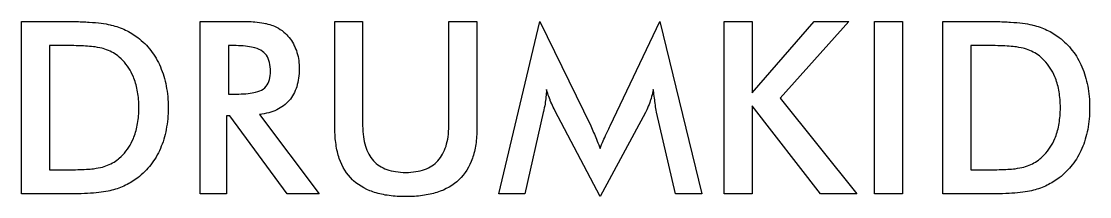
# Model space of a CAD drawing. Extents: x 1.08 to 5.25, y -5.58 to -0.9.
# Drawn here: x 4.308 to 5.039, y -1.025 to -0.905 of the extents above; entities that cross this region are included whole.
import ezdxf

# ---------------------------------------------------------------- set-up
doc = ezdxf.new("R2010")
doc.units = 0
doc.header["$MEASUREMENT"] = 0
doc.layers.add('BLACK', color=7, linetype='CONTINUOUS')

msp = doc.modelspace()

# ---------------------------------------------------------------- linework, layer by layer
at = {"layer": 'BLACK', "linetype": 'CONTINUOUS'}
for p, q in [((4.30846, -0.921882), (4.30846, -0.905265)), ((4.30846, -0.905265), (4.33439, -0.905265)), ((4.33439, -0.905265), (4.33596, -0.905268)), ((4.33596, -0.905268), (4.33749, -0.905275)), ((4.33749, -0.905275), (4.339, -0.905288)), ((4.339, -0.905288), (4.34047, -0.905305)), ((4.34047, -0.905305), (4.34192, -0.905327)), ((4.34192, -0.905327), (4.34334, -0.905355)), ((4.34334, -0.905355), (4.34473, -0.905387)), ((4.34473, -0.905387), (4.34609, -0.905424)), ((4.34609, -0.905424), (4.34742, -0.905466)), ((4.34742, -0.905466), (4.34872, -0.905513)), ((4.34872, -0.905513), (4.34999, -0.905565)), ((4.34999, -0.905565), (4.35123, -0.905622)), ((4.35123, -0.905622), (4.35245, -0.905684)), ((4.43077, -0.921882), (4.43077, -0.905265)), ((4.43077, -0.905265), (4.45757, -0.905265)), ((4.45757, -0.905265), (4.45902, -0.905271)), ((4.45902, -0.905271), (4.46044, -0.905289)), ((4.46044, -0.905289), (4.46181, -0.905319)), ((4.46181, -0.905319), (4.46314, -0.905361)), ((4.46314, -0.905361), (4.46443, -0.905415)), ((4.46443, -0.905415), (4.46567, -0.905481)), ((4.46567, -0.905481), (4.46688, -0.905558)), ((4.46688, -0.905558), (4.46804, -0.905648)), ((4.46804, -0.905648), (4.46971, -0.905804)), ((4.52282, -0.978509), (4.52282, -0.905265)), ((4.52282, -0.905265), (4.54181, -0.905265)), ((4.54181, -0.905265), (4.54181, -0.97675)), ((4.60065, -0.97675), (4.60065, -0.905265)), ((4.60065, -0.905265), (4.6199, -0.905265)), ((4.6199, -0.905265), (4.6199, -0.978509)), ((4.63495, -1.02343), (4.66288, -0.905265)), ((4.66288, -0.905265), (4.69776, -0.976807)), ((4.711, -0.976721), (4.74507, -0.905265)), ((4.74507, -0.905265), (4.77365, -1.02343)), ((4.78894, -1.02343), (4.78894, -0.905265)), ((4.78894, -0.905265), (4.80816, -0.905265)), ((4.80816, -0.954162), (4.85062, -0.905265)), ((4.80816, -0.905265), (4.80816, -0.954162)), ((4.87413, -0.905265), (4.82731, -0.957797)), ((4.85062, -0.905265), (4.87413, -0.905265)), ((4.89173, -1.02343), (4.89173, -0.905265)), ((4.89173, -0.905265), (4.91097, -0.905265)), ((4.91097, -0.905265), (4.91097, -1.02343)), ((4.93849, -0.921882), (4.93849, -0.905265)), ((4.93849, -0.905265), (4.96442, -0.905265)), ((4.96442, -0.905265), (4.96599, -0.905268)), ((4.96599, -0.905268), (4.96752, -0.905275)), ((4.96752, -0.905275), (4.96903, -0.905288)), ((4.96903, -0.905288), (4.97051, -0.905305)), ((4.97051, -0.905305), (4.97195, -0.905327)), ((4.97195, -0.905327), (4.97337, -0.905355)), ((4.97337, -0.905355), (4.97476, -0.905387)), ((4.97476, -0.905387), (4.97612, -0.905424)), ((4.97612, -0.905424), (4.97745, -0.905466)), ((4.97745, -0.905466), (4.97875, -0.905513)), ((4.97875, -0.905513), (4.98002, -0.905565)), ((4.98002, -0.905565), (4.98127, -0.905622)), ((4.98127, -0.905622), (4.98248, -0.905684)), ((4.35245, -0.905684), (4.35363, -0.905751)), ((4.35363, -0.905751), (4.35479, -0.905823)), ((4.35479, -0.905823), (4.35701, -0.905982)), ((4.35701, -0.905982), (4.35911, -0.90616)), ((4.35911, -0.90616), (4.3611, -0.906359)), ((4.3611, -0.906359), (4.36297, -0.906577)), ((4.36297, -0.906577), (4.36472, -0.906815)), ((4.36472, -0.906815), (4.36636, -0.907073)), ((4.36636, -0.907073), (4.36787, -0.90735)), ((4.36787, -0.90735), (4.36928, -0.907648)), ((4.36928, -0.907648), (4.36993, -0.907804)), ((4.36993, -0.907804), (4.37121, -0.908135)), ((4.37121, -0.908135), (4.37247, -0.908492)), ((4.37247, -0.908492), (4.3737, -0.908877)), ((4.3737, -0.908877), (4.37492, -0.909288)), ((4.37492, -0.909288), (4.37612, -0.909726)), ((4.37612, -0.909726), (4.3773, -0.910191)), ((4.3773, -0.910191), (4.37846, -0.910682)), ((4.37846, -0.910682), (4.3796, -0.911201)), ((4.3796, -0.911201), (4.38071, -0.911746)), ((4.38071, -0.911746), (4.38181, -0.912318)), ((4.38181, -0.912318), (4.38289, -0.912917)), ((4.38289, -0.912917), (4.38395, -0.913543)), ((4.46971, -0.905804), (4.47128, -0.905988)), ((4.47128, -0.905988), (4.47277, -0.906199)), ((4.47277, -0.906199), (4.47415, -0.906436)), ((4.47415, -0.906436), (4.47545, -0.9067)), ((4.47545, -0.9067), (4.47586, -0.906794)), ((4.47586, -0.906794), (4.47707, -0.907093)), ((4.47707, -0.907093), (4.47824, -0.907428)), ((4.47824, -0.907428), (4.47937, -0.907798)), ((4.47937, -0.907798), (4.48048, -0.908203)), ((4.48048, -0.908203), (4.48155, -0.908644)), ((4.48155, -0.908644), (4.48292, -0.909288)), ((4.48292, -0.909288), (4.48423, -0.909994)), ((4.48423, -0.909994), (4.48549, -0.910763)), ((4.48549, -0.910763), (4.48668, -0.911596)), ((4.48668, -0.911596), (4.48697, -0.911814)), ((4.48697, -0.911814), (4.48798, -0.912631)), ((4.48798, -0.912631), (4.48894, -0.913491)), ((4.98248, -0.905684), (4.98366, -0.905751)), ((4.98366, -0.905751), (4.98482, -0.905823)), ((4.98482, -0.905823), (4.98704, -0.905982)), ((4.98704, -0.905982), (4.98914, -0.90616)), ((4.98914, -0.90616), (4.99113, -0.906359)), ((4.99113, -0.906359), (4.993, -0.906577)), ((4.993, -0.906577), (4.99475, -0.906815)), ((4.99475, -0.906815), (4.99639, -0.907073)), ((4.99639, -0.907073), (4.99791, -0.90735)), ((4.99791, -0.90735), (4.99931, -0.907648)), ((4.99931, -0.907648), (4.99996, -0.907804)), ((4.99996, -0.907804), (5.00124, -0.908135)), ((5.00124, -0.908135), (5.0025, -0.908492)), ((5.0025, -0.908492), (5.00374, -0.908877)), ((5.00374, -0.908877), (5.00495, -0.909288)), ((5.00495, -0.909288), (5.00615, -0.909726)), ((5.00615, -0.909726), (5.00733, -0.910191)), ((5.00733, -0.910191), (5.00849, -0.910682)), ((5.00849, -0.910682), (5.00963, -0.911201)), ((5.00963, -0.911201), (5.01075, -0.911746)), ((5.01075, -0.911746), (5.01184, -0.912318)), ((5.01184, -0.912318), (5.01292, -0.912917)), ((5.01292, -0.912917), (5.01398, -0.913543)), ((4.38395, -0.913543), (4.38499, -0.914196)), ((4.38499, -0.914196), (4.38601, -0.914875)), ((4.38601, -0.914875), (4.38701, -0.915581)), ((4.38701, -0.915581), (4.38799, -0.916314)), ((4.38799, -0.916314), (4.38925, -0.917312)), ((4.38925, -0.917312), (4.39047, -0.918345)), ((4.39047, -0.918345), (4.39166, -0.919412)), ((4.39166, -0.919412), (4.3928, -0.920513)), ((4.48894, -0.913491), (4.48986, -0.914395)), ((4.48986, -0.914395), (4.49074, -0.915343)), ((4.49074, -0.915343), (4.49157, -0.916335)), ((4.49157, -0.916335), (4.49236, -0.91737)), ((4.49236, -0.91737), (4.4931, -0.918448)), ((4.4931, -0.918448), (4.4938, -0.91957)), ((4.4938, -0.91957), (4.49446, -0.920736)), ((5.01398, -0.913543), (5.01502, -0.914196)), ((5.01502, -0.914196), (5.01604, -0.914875)), ((5.01604, -0.914875), (5.01704, -0.915581)), ((5.01704, -0.915581), (5.01802, -0.916314)), ((5.01802, -0.916314), (5.01928, -0.917312)), ((5.01928, -0.917312), (5.0205, -0.918345)), ((5.0205, -0.918345), (5.02169, -0.919412)), ((5.02169, -0.919412), (5.02283, -0.920513)), ((4.30846, -1.02343), (4.30846, -0.921882)), ((4.33462, -0.921882), (4.32767, -0.921882)), ((4.32767, -0.921882), (4.32767, -1.00681)), ((4.34157, -0.921882), (4.33462, -0.921882)), ((4.3425, -0.921883), (4.34157, -0.921882)), ((4.34429, -0.921898), (4.3425, -0.921883)), ((4.34602, -0.921926), (4.34429, -0.921898)), ((4.3477, -0.921969), (4.34602, -0.921926)), ((4.34931, -0.922025), (4.3477, -0.921969)), ((4.35086, -0.922096), (4.34931, -0.922025)), ((4.35235, -0.922182), (4.35086, -0.922096)), ((4.35377, -0.922281), (4.35235, -0.922182)), ((4.35514, -0.922395), (4.35377, -0.922281)), ((4.35644, -0.922522), (4.35514, -0.922395)), ((4.35768, -0.922664), (4.35644, -0.922522)), ((4.35886, -0.922821), (4.35768, -0.922664)), ((4.36052, -0.923081), (4.35886, -0.922821)), ((4.36203, -0.923374), (4.36052, -0.923081)), ((4.36341, -0.923699), (4.36203, -0.923374)), ((4.36428, -0.923932), (4.36341, -0.923699)), ((4.36555, -0.924319), (4.36428, -0.923932)), ((4.36678, -0.924748), (4.36555, -0.924319)), ((4.36798, -0.925222), (4.36678, -0.924748)), ((4.36914, -0.925739), (4.36798, -0.925222)), ((4.37027, -0.9263), (4.36914, -0.925739)), ((4.37136, -0.926904), (4.37027, -0.9263)), ((4.37242, -0.927552), (4.37136, -0.926904)), ((4.37344, -0.928243), (4.37242, -0.927552)), ((4.3928, -0.920513), (4.39391, -0.921649)), ((4.39391, -0.921649), (4.39497, -0.92282)), ((4.39497, -0.92282), (4.396, -0.924025)), ((4.396, -0.924025), (4.39699, -0.925264)), ((4.39699, -0.925264), (4.39794, -0.926538)), ((4.39794, -0.926538), (4.39885, -0.927846)), ((4.43077, -1.02343), (4.43077, -0.921882)), ((4.45347, -0.921882), (4.44998, -0.921882)), ((4.44998, -0.921882), (4.44998, -0.955114)), ((4.45526, -0.921897), (4.45347, -0.921882)), ((4.45697, -0.921943), (4.45526, -0.921897)), ((4.4586, -0.92202), (4.45697, -0.921943)), ((4.46017, -0.922127), (4.4586, -0.92202)), ((4.46167, -0.922265), (4.46017, -0.922127)), ((4.46309, -0.922433), (4.46167, -0.922265)), ((4.46444, -0.922633), (4.46309, -0.922433)), ((4.46572, -0.922863), (4.46444, -0.922633)), ((4.46693, -0.923123), (4.46572, -0.922863)), ((4.46806, -0.923414), (4.46693, -0.923123)), ((4.46964, -0.923908), (4.46806, -0.923414)), ((4.47104, -0.924472), (4.46964, -0.923908)), ((4.47229, -0.925104), (4.47104, -0.924472)), ((4.47338, -0.925805), (4.47229, -0.925104)), ((4.47434, -0.92659), (4.47338, -0.925805)), ((4.4752, -0.927474), (4.47434, -0.92659)), ((4.47597, -0.928457), (4.4752, -0.927474)), ((4.49446, -0.920736), (4.49507, -0.921945)), ((4.49507, -0.921945), (4.49545, -0.922776)), ((4.49545, -0.922776), (4.49598, -0.924042)), ((4.49598, -0.924042), (4.49647, -0.925331)), ((4.49647, -0.925331), (4.4969, -0.926643)), ((4.4969, -0.926643), (4.49728, -0.927978)), ((4.93849, -1.02343), (4.93849, -0.921882)), ((4.96465, -0.921882), (4.9577, -0.921882)), ((4.9577, -0.921882), (4.9577, -1.00681)), ((4.97161, -0.921882), (4.96465, -0.921882)), ((4.97253, -0.921883), (4.97161, -0.921882)), ((4.97432, -0.921898), (4.97253, -0.921883)), ((4.97606, -0.921926), (4.97432, -0.921898)), ((4.97773, -0.921969), (4.97606, -0.921926)), ((4.97934, -0.922025), (4.97773, -0.921969)), ((4.98089, -0.922096), (4.97934, -0.922025)), ((4.98238, -0.922182), (4.98089, -0.922096)), ((4.9838, -0.922281), (4.98238, -0.922182)), ((4.98517, -0.922395), (4.9838, -0.922281)), ((4.98647, -0.922522), (4.98517, -0.922395)), ((4.98771, -0.922664), (4.98647, -0.922522)), ((4.98889, -0.922821), (4.98771, -0.922664)), ((4.99055, -0.923081), (4.98889, -0.922821)), ((4.99207, -0.923374), (4.99055, -0.923081)), ((4.99344, -0.923699), (4.99207, -0.923374)), ((4.99431, -0.923932), (4.99344, -0.923699)), ((4.99558, -0.924319), (4.99431, -0.923932)), ((4.99681, -0.924748), (4.99558, -0.924319)), ((4.99801, -0.925222), (4.99681, -0.924748)), ((4.99917, -0.925739), (4.99801, -0.925222)), ((5.0003, -0.9263), (4.99917, -0.925739)), ((5.00139, -0.926904), (5.0003, -0.9263)), ((5.00245, -0.927552), (5.00139, -0.926904)), ((5.00347, -0.928243), (5.00245, -0.927552)), ((5.02283, -0.920513), (5.02394, -0.921649)), ((5.02394, -0.921649), (5.025, -0.92282)), ((5.025, -0.92282), (5.02603, -0.924025)), ((5.02603, -0.924025), (5.02702, -0.925264)), ((5.02702, -0.925264), (5.02797, -0.926538)), ((5.02797, -0.926538), (5.02888, -0.927846)), ((4.37443, -0.928978), (4.37344, -0.928243)), ((4.37538, -0.929757), (4.37443, -0.928978)), ((4.37661, -0.930875), (4.37538, -0.929757)), ((4.37779, -0.932042), (4.37661, -0.930875)), ((4.3789, -0.933259), (4.37779, -0.932042)), ((4.37995, -0.934525), (4.3789, -0.933259)), ((4.38094, -0.935841), (4.37995, -0.934525)), ((4.39885, -0.927846), (4.39973, -0.929189)), ((4.39973, -0.929189), (4.40056, -0.930567)), ((4.40056, -0.930567), (4.40136, -0.931978)), ((4.40136, -0.931978), (4.40211, -0.933425)), ((4.40211, -0.933425), (4.40283, -0.934906)), ((4.47665, -0.929538), (4.47597, -0.928457)), ((4.47723, -0.930719), (4.47665, -0.929538)), ((4.47772, -0.931999), (4.47723, -0.930719)), ((4.47811, -0.933377), (4.47772, -0.931999)), ((4.47841, -0.934854), (4.47811, -0.933377)), ((4.47861, -0.93643), (4.47841, -0.934854)), ((4.49728, -0.927978), (4.4976, -0.929336)), ((4.4976, -0.929336), (4.49787, -0.930716)), ((4.49787, -0.930716), (4.49809, -0.932119)), ((4.49809, -0.932119), (4.49826, -0.933545)), ((4.49826, -0.933545), (4.49837, -0.934994)), ((5.00446, -0.928978), (5.00347, -0.928243)), ((5.00542, -0.929757), (5.00446, -0.928978)), ((5.00665, -0.930875), (5.00542, -0.929757)), ((5.00782, -0.932042), (5.00665, -0.930875)), ((5.00893, -0.933259), (5.00782, -0.932042)), ((5.00998, -0.934525), (5.00893, -0.933259)), ((5.01097, -0.935841), (5.00998, -0.934525)), ((5.02888, -0.927846), (5.02976, -0.929189)), ((5.02976, -0.929189), (5.03059, -0.930567)), ((5.03059, -0.930567), (5.03139, -0.931978)), ((5.03139, -0.931978), (5.03214, -0.933425)), ((5.03214, -0.933425), (5.03286, -0.934906)), ((4.38188, -0.937207), (4.38094, -0.935841)), ((4.38275, -0.938623), (4.38188, -0.937207)), ((4.38357, -0.940088), (4.38275, -0.938623)), ((4.38432, -0.941603), (4.38357, -0.940088)), ((4.38502, -0.943168), (4.38432, -0.941603)), ((4.40283, -0.934906), (4.40351, -0.936421)), ((4.40351, -0.936421), (4.40415, -0.937967)), ((4.40415, -0.937967), (4.40475, -0.93954)), ((4.40475, -0.93954), (4.40531, -0.941141)), ((4.40531, -0.941141), (4.40583, -0.942769)), ((4.47857, -0.942419), (4.4787, -0.940895)), ((4.47872, -0.938105), (4.47861, -0.93643)), ((4.4787, -0.940895), (4.47874, -0.939277)), ((4.47874, -0.939277), (4.47872, -0.938105)), ((4.49834, -0.940876), (4.49821, -0.942514)), ((4.49842, -0.939192), (4.49834, -0.940876)), ((4.49837, -0.934994), (4.49844, -0.936466)), ((4.49845, -0.937459), (4.49842, -0.939192)), ((4.49844, -0.936466), (4.49845, -0.937459)), ((5.01191, -0.937207), (5.01097, -0.935841)), ((5.01278, -0.938623), (5.01191, -0.937207)), ((5.0136, -0.940088), (5.01278, -0.938623)), ((5.01435, -0.941603), (5.0136, -0.940088)), ((5.01505, -0.943168), (5.01435, -0.941603)), ((5.03286, -0.934906), (5.03354, -0.936421)), ((5.03354, -0.936421), (5.03418, -0.937967)), ((5.03418, -0.937967), (5.03479, -0.93954)), ((5.03479, -0.93954), (5.03535, -0.941141)), ((5.03535, -0.941141), (5.03586, -0.942769)), ((4.38545, -0.944239), (4.38502, -0.943168)), ((4.38586, -0.945328), (4.38545, -0.944239)), ((4.38624, -0.94644), (4.38586, -0.945328)), ((4.38659, -0.947574), (4.38624, -0.94644)), ((4.38692, -0.94873), (4.38659, -0.947574)), ((4.38722, -0.949908), (4.38692, -0.94873)), ((4.40583, -0.942769), (4.40631, -0.944424)), ((4.40631, -0.944424), (4.40674, -0.946107)), ((4.40674, -0.946107), (4.40714, -0.947817)), ((4.40714, -0.947817), (4.40749, -0.949554)), ((4.47592, -0.94957), (4.47658, -0.948615)), ((4.47658, -0.948615), (4.47716, -0.947566)), ((4.47716, -0.947566), (4.47764, -0.946421)), ((4.47764, -0.946421), (4.47804, -0.945182)), ((4.47804, -0.945182), (4.47835, -0.943848)), ((4.47835, -0.943848), (4.47857, -0.942419)), ((4.49713, -0.948587), (4.49673, -0.949986)), ((4.49748, -0.94714), (4.49713, -0.948587)), ((4.49778, -0.945645), (4.49748, -0.94714)), ((4.49802, -0.944103), (4.49778, -0.945645)), ((4.49821, -0.942514), (4.49802, -0.944103)), ((5.01548, -0.944239), (5.01505, -0.943168)), ((5.01589, -0.945328), (5.01548, -0.944239)), ((5.01627, -0.94644), (5.01589, -0.945328)), ((5.01662, -0.947574), (5.01627, -0.94644)), ((5.01695, -0.94873), (5.01662, -0.947574)), ((5.01725, -0.949908), (5.01695, -0.94873)), ((5.03586, -0.942769), (5.03634, -0.944424)), ((5.03634, -0.944424), (5.03678, -0.946107)), ((5.03678, -0.946107), (5.03717, -0.947817)), ((5.03717, -0.947817), (5.03752, -0.949554)), ((4.38749, -0.951109), (4.38722, -0.949908)), ((4.38774, -0.952332), (4.38749, -0.951109)), ((4.38796, -0.953578), (4.38774, -0.952332)), ((4.38816, -0.954846), (4.38796, -0.953578)), ((4.38833, -0.956136), (4.38816, -0.954846)), ((4.38847, -0.957448), (4.38833, -0.956136)), ((4.40749, -0.949554), (4.4078, -0.951318)), ((4.4078, -0.951318), (4.40807, -0.95311)), ((4.40807, -0.95311), (4.4083, -0.954929)), ((4.4083, -0.954929), (4.40849, -0.956775)), ((4.40849, -0.956775), (4.40863, -0.958648)), ((4.44998, -0.955114), (4.45347, -0.955114)), ((4.45347, -0.955114), (4.45534, -0.955101)), ((4.45534, -0.955101), (4.45713, -0.95506)), ((4.45713, -0.95506), (4.45884, -0.954992)), ((4.45884, -0.954992), (4.46046, -0.954898)), ((4.46046, -0.954898), (4.46201, -0.954776)), ((4.46201, -0.954776), (4.46348, -0.954627)), ((4.46348, -0.954627), (4.46486, -0.954451)), ((4.46486, -0.954451), (4.46617, -0.954249)), ((4.46617, -0.954249), (4.46739, -0.954019)), ((4.46739, -0.954019), (4.46854, -0.953762)), ((4.46854, -0.953762), (4.47011, -0.953326)), ((4.47011, -0.953326), (4.47149, -0.952829)), ((4.47149, -0.952829), (4.4727, -0.952271)), ((4.4727, -0.952271), (4.47373, -0.951652)), ((4.47373, -0.951652), (4.4749, -0.950695)), ((4.4749, -0.950695), (4.47592, -0.94957)), ((4.49392, -0.95627), (4.49319, -0.957384)), ((4.49459, -0.955109), (4.49392, -0.95627)), ((4.4952, -0.953899), (4.49459, -0.955109)), ((4.49577, -0.952643), (4.4952, -0.953899)), ((4.49628, -0.951338), (4.49577, -0.952643)), ((4.49673, -0.949986), (4.49628, -0.951338)), ((4.66725, -0.955846), (4.66714, -0.957026)), ((4.66734, -0.954684), (4.66725, -0.955846)), ((4.66742, -0.953314), (4.66734, -0.954684)), ((4.66747, -0.95197), (4.66742, -0.953314)), ((4.66753, -0.952188), (4.66747, -0.95197)), ((4.66794, -0.953501), (4.66753, -0.952188)), ((4.6683, -0.9546), (4.66794, -0.953501)), ((4.66867, -0.955703), (4.6683, -0.9546)), ((4.66907, -0.95681), (4.66867, -0.955703)), ((4.66949, -0.957922), (4.66907, -0.95681)), ((4.7394, -0.956802), (4.73904, -0.95801)), ((4.73973, -0.955594), (4.7394, -0.956802)), ((4.74003, -0.954386), (4.73973, -0.955594)), ((4.7403, -0.953178), (4.74003, -0.954386)), ((4.74054, -0.95197), (4.7403, -0.953178)), ((4.74063, -0.952596), (4.74054, -0.95197)), ((4.74082, -0.953936), (4.74063, -0.952596)), ((4.74099, -0.955142), (4.74082, -0.953936)), ((4.74117, -0.956431), (4.74099, -0.955142)), ((4.74135, -0.957801), (4.74117, -0.956431)), ((5.01752, -0.951109), (5.01725, -0.949908)), ((5.01777, -0.952332), (5.01752, -0.951109)), ((5.01799, -0.953578), (5.01777, -0.952332)), ((5.01819, -0.954846), (5.01799, -0.953578)), ((5.01836, -0.956136), (5.01819, -0.954846)), ((5.0185, -0.957448), (5.01836, -0.956136)), ((5.03752, -0.949554), (5.03783, -0.951318)), ((5.03783, -0.951318), (5.0381, -0.95311)), ((5.0381, -0.95311), (5.03833, -0.954929)), ((5.03833, -0.954929), (5.03852, -0.956775)), ((5.03852, -0.956775), (5.03866, -0.958648)), ((4.38859, -0.958783), (4.38847, -0.957448)), ((4.38868, -0.96014), (4.38859, -0.958783)), ((4.38875, -0.96152), (4.38868, -0.96014)), ((4.38878, -0.962921), (4.38875, -0.96152)), ((4.3888, -0.964345), (4.38878, -0.962921)), ((4.40863, -0.958648), (4.40874, -0.960549)), ((4.40874, -0.960549), (4.4088, -0.962477)), ((4.4088, -0.962477), (4.40882, -0.964432)), ((4.48665, -0.963824), (4.48551, -0.964545)), ((4.48774, -0.963053), (4.48665, -0.963824)), ((4.48878, -0.962232), (4.48774, -0.963053)), ((4.48976, -0.961361), (4.48878, -0.962232)), ((4.4907, -0.96044), (4.48976, -0.961361)), ((4.49158, -0.95947), (4.4907, -0.96044)), ((4.49241, -0.958451), (4.49158, -0.95947)), ((4.49319, -0.957384), (4.49241, -0.958451)), ((4.66626, -0.963175), (4.66601, -0.964456)), ((4.66648, -0.961912), (4.66626, -0.963175)), ((4.66668, -0.960667), (4.66648, -0.961912)), ((4.66686, -0.959441), (4.66668, -0.960667)), ((4.66701, -0.958224), (4.66686, -0.959441)), ((4.66714, -0.957026), (4.66701, -0.958224)), ((4.66992, -0.959037), (4.66949, -0.957922)), ((4.6701, -0.959482), (4.66992, -0.959037)), ((4.67057, -0.960601), (4.6701, -0.959482)), ((4.67107, -0.961731), (4.67057, -0.960601)), ((4.67159, -0.962873), (4.67107, -0.961731)), ((4.67213, -0.964025), (4.67159, -0.962873)), ((4.6727, -0.965189), (4.67213, -0.964025)), ((4.73709, -0.963363), (4.73656, -0.9646)), ((4.73759, -0.962134), (4.73709, -0.963363)), ((4.73806, -0.960913), (4.73759, -0.962134)), ((4.73849, -0.959701), (4.73806, -0.960913)), ((4.73865, -0.959218), (4.73849, -0.959701)), ((4.73904, -0.95801), (4.73865, -0.959218)), ((4.74151, -0.958955), (4.74135, -0.957801)), ((4.74166, -0.960162), (4.74151, -0.958955)), ((4.7418, -0.961236), (4.74166, -0.960162)), ((4.74197, -0.962541), (4.7418, -0.961236)), ((4.74213, -0.963703), (4.74197, -0.962541)), ((4.7423, -0.964951), (4.74213, -0.963703)), ((4.85492, -1.02343), (4.80816, -0.963047)), ((4.80816, -0.963047), (4.80816, -1.02343)), ((4.82731, -0.957797), (4.8797, -1.02343)), ((5.01862, -0.958783), (5.0185, -0.957448)), ((5.01871, -0.96014), (5.01862, -0.958783)), ((5.01878, -0.96152), (5.01871, -0.96014)), ((5.01882, -0.962921), (5.01878, -0.96152)), ((5.01883, -0.964345), (5.01882, -0.962921)), ((5.03866, -0.958648), (5.03877, -0.960549)), ((5.03877, -0.960549), (5.03883, -0.962477)), ((5.03883, -0.962477), (5.03885, -0.964432)), ((4.38833, -0.972559), (4.38847, -0.971245)), ((4.38847, -0.971245), (4.38859, -0.969909)), ((4.38859, -0.969909), (4.38868, -0.968551)), ((4.38868, -0.968551), (4.38875, -0.967171)), ((4.38875, -0.967171), (4.38878, -0.965769)), ((4.38878, -0.965769), (4.3888, -0.964345)), ((4.40863, -0.970203), (4.40849, -0.972071)), ((4.40874, -0.968307), (4.40863, -0.970203)), ((4.4088, -0.966383), (4.40874, -0.968307)), ((4.40882, -0.964432), (4.4088, -0.966383)), ((4.45096, -0.969884), (4.44877, -0.969884)), ((4.44877, -0.969884), (4.44877, -1.02343)), ((4.49028, -1.02343), (4.45096, -0.969884)), ((4.47295, -0.968795), (4.4713, -0.969019)), ((4.4713, -0.969019), (4.51201, -1.02343)), ((4.47455, -0.968522), (4.47295, -0.968795)), ((4.4761, -0.9682), (4.47455, -0.968522)), ((4.4776, -0.967827), (4.4761, -0.9682)), ((4.47905, -0.967404), (4.4776, -0.967827)), ((4.48044, -0.966932), (4.47905, -0.967404)), ((4.48179, -0.96641), (4.48044, -0.966932)), ((4.48308, -0.965838), (4.48179, -0.96641)), ((4.48432, -0.965216), (4.48308, -0.965838)), ((4.48551, -0.964545), (4.48432, -0.965216)), ((4.6653, -0.967605), (4.65264, -1.02343)), ((4.66543, -0.967073), (4.6653, -0.967605)), ((4.66573, -0.965755), (4.66543, -0.967073)), ((4.66601, -0.964456), (4.66573, -0.965755)), ((4.67329, -0.966365), (4.6727, -0.965189)), ((4.70422, -1.02527), (4.67329, -0.966365)), ((4.73514, -0.967605), (4.70422, -1.02527)), ((4.73539, -0.967101), (4.73514, -0.967605)), ((4.73599, -0.965846), (4.73539, -0.967101)), ((4.73656, -0.9646), (4.73599, -0.965846)), ((4.74249, -0.966152), (4.7423, -0.964951)), ((4.74273, -0.967432), (4.74249, -0.966152)), ((4.7558, -1.02343), (4.74273, -0.967432)), ((5.01836, -0.972559), (5.0185, -0.971245)), ((5.0185, -0.971245), (5.01862, -0.969909)), ((5.01862, -0.969909), (5.01871, -0.968551)), ((5.01871, -0.968551), (5.01878, -0.967171)), ((5.01878, -0.967171), (5.01882, -0.965769)), ((5.01882, -0.965769), (5.01883, -0.964345)), ((5.03866, -0.970203), (5.03852, -0.972071)), ((5.03877, -0.968307), (5.03866, -0.970203)), ((5.03883, -0.966383), (5.03877, -0.968307)), ((5.03885, -0.964432), (5.03883, -0.966383)), ((4.38722, -0.978796), (4.38749, -0.977593)), ((4.38749, -0.977593), (4.38774, -0.976367)), ((4.38774, -0.976367), (4.38796, -0.97512)), ((4.38796, -0.97512), (4.38816, -0.97385)), ((4.38816, -0.97385), (4.38833, -0.972559)), ((4.4078, -0.977509), (4.40749, -0.979267)), ((4.40807, -0.975724), (4.4078, -0.977509)), ((4.4083, -0.973912), (4.40807, -0.975724)), ((4.40849, -0.972071), (4.4083, -0.973912)), ((4.52284, -0.979969), (4.52282, -0.978509)), ((4.54181, -0.97675), (4.54183, -0.978709)), ((4.54183, -0.978709), (4.54192, -0.980607)), ((4.60054, -0.980607), (4.60063, -0.978709)), ((4.60063, -0.978709), (4.60065, -0.97675)), ((4.6199, -0.978509), (4.61988, -0.979964)), ((4.69776, -0.976807), (4.69828, -0.977943)), ((4.69828, -0.977943), (4.69877, -0.979072)), ((4.71005, -0.978759), (4.71056, -0.977669)), ((4.71056, -0.977669), (4.711, -0.976721)), ((5.01725, -0.978796), (5.01752, -0.977593)), ((5.01752, -0.977593), (5.01777, -0.976367)), ((5.01777, -0.976367), (5.01799, -0.97512)), ((5.01799, -0.97512), (5.01819, -0.97385)), ((5.01819, -0.97385), (5.01836, -0.972559)), ((5.03783, -0.977509), (5.03752, -0.979267)), ((5.0381, -0.975724), (5.03783, -0.977509)), ((5.03833, -0.973912), (5.0381, -0.975724)), ((5.03852, -0.972071), (5.03833, -0.973912)), ((4.38432, -0.987108), (4.38502, -0.985548)), ((4.38502, -0.985548), (4.38545, -0.984481)), ((4.38545, -0.984481), (4.38586, -0.983388)), ((4.38586, -0.983388), (4.38624, -0.982273)), ((4.38624, -0.982273), (4.38659, -0.981136)), ((4.38659, -0.981136), (4.38692, -0.979977)), ((4.38692, -0.979977), (4.38722, -0.978796)), ((4.40583, -0.986019), (4.40531, -0.987638)), ((4.40631, -0.984372), (4.40583, -0.986019)), ((4.40674, -0.982698), (4.40631, -0.984372)), ((4.40714, -0.980996), (4.40674, -0.982698)), ((4.40749, -0.979267), (4.40714, -0.980996)), ((4.52287, -0.981405), (4.52284, -0.979969)), ((4.52293, -0.982818), (4.52287, -0.981405)), ((4.52301, -0.984208), (4.52293, -0.982818)), ((4.52312, -0.985575), (4.52301, -0.984208)), ((4.52325, -0.986918), (4.52312, -0.985575)), ((4.54192, -0.980607), (4.54207, -0.982442)), ((4.54207, -0.982442), (4.54227, -0.984216)), ((4.54227, -0.984216), (4.54253, -0.985927)), ((4.54253, -0.985927), (4.54284, -0.987577)), ((4.59962, -0.987577), (4.59993, -0.985927)), ((4.59993, -0.985927), (4.60019, -0.984216)), ((4.60019, -0.984216), (4.6004, -0.982442)), ((4.6004, -0.982442), (4.60054, -0.980607)), ((4.6196, -0.985551), (4.61947, -0.98689)), ((4.61971, -0.984188), (4.6196, -0.985551)), ((4.61979, -0.982803), (4.61971, -0.984188)), ((4.61985, -0.981395), (4.61979, -0.982803)), ((4.61988, -0.979964), (4.61985, -0.981395)), ((4.69877, -0.979072), (4.69926, -0.980211)), ((4.69926, -0.980211), (4.69971, -0.981281)), ((4.69971, -0.981281), (4.70021, -0.982462)), ((4.70021, -0.982462), (4.70075, -0.983742)), ((4.70075, -0.983742), (4.7012, -0.984831)), ((4.7012, -0.984831), (4.70168, -0.985977)), ((4.70168, -0.985977), (4.70217, -0.987182)), ((4.70624, -0.987058), (4.70674, -0.985888)), ((4.70674, -0.985888), (4.70728, -0.98467)), ((4.70728, -0.98467), (4.70786, -0.983406)), ((4.70786, -0.983406), (4.70847, -0.982096)), ((4.70847, -0.982096), (4.70911, -0.980738)), ((4.70911, -0.980738), (4.70955, -0.979808)), ((4.70955, -0.979808), (4.71005, -0.978759)), ((5.01435, -0.987108), (5.01505, -0.985548)), ((5.01505, -0.985548), (5.01548, -0.984481)), ((5.01548, -0.984481), (5.01589, -0.983388)), ((5.01589, -0.983388), (5.01627, -0.982273)), ((5.01627, -0.982273), (5.01662, -0.981136)), ((5.01662, -0.981136), (5.01695, -0.979977)), ((5.01695, -0.979977), (5.01725, -0.978796)), ((5.03586, -0.986019), (5.03535, -0.987638)), ((5.03634, -0.984372), (5.03586, -0.986019)), ((5.03678, -0.982698), (5.03634, -0.984372)), ((5.03717, -0.980996), (5.03678, -0.982698)), ((5.03752, -0.979267), (5.03717, -0.980996)), ((4.37995, -0.99417), (4.38094, -0.992856)), ((4.38094, -0.992856), (4.38188, -0.991493)), ((4.38188, -0.991493), (4.38275, -0.99008)), ((4.38275, -0.99008), (4.38357, -0.988619)), ((4.38357, -0.988619), (4.38432, -0.987108)), ((4.40351, -0.992327), (4.40283, -0.993829)), ((4.40415, -0.990792), (4.40351, -0.992327)), ((4.40475, -0.989229), (4.40415, -0.990792)), ((4.40531, -0.987638), (4.40475, -0.989229)), ((4.5234, -0.988238), (4.52325, -0.986918)), ((4.52358, -0.989535), (4.5234, -0.988238)), ((4.52378, -0.990808), (4.52358, -0.989535)), ((4.524, -0.992058), (4.52378, -0.990808)), ((4.52425, -0.993285), (4.524, -0.992058)), ((4.52452, -0.994489), (4.52425, -0.993285)), ((4.54284, -0.987577), (4.54322, -0.989165)), ((4.54322, -0.989165), (4.54365, -0.99069)), ((4.54365, -0.99069), (4.54414, -0.992154)), ((4.54414, -0.992154), (4.54469, -0.993556)), ((4.59777, -0.993556), (4.59832, -0.992154)), ((4.59832, -0.992154), (4.59881, -0.99069)), ((4.59881, -0.99069), (4.59924, -0.989165)), ((4.59924, -0.989165), (4.59962, -0.987577)), ((4.61846, -0.993239), (4.61819, -0.99444)), ((4.61871, -0.992015), (4.61846, -0.993239)), ((4.61894, -0.990769), (4.61871, -0.992015)), ((4.61914, -0.989499), (4.61894, -0.990769)), ((4.61932, -0.988206), (4.61914, -0.989499)), ((4.61947, -0.98689), (4.61932, -0.988206)), ((4.70217, -0.987182), (4.70269, -0.988444)), ((4.70269, -0.988444), (4.70323, -0.989764)), ((4.70323, -0.989764), (4.70379, -0.991141)), ((4.70379, -0.991141), (4.70422, -0.992212)), ((4.70422, -0.992212), (4.70467, -0.990952)), ((4.70467, -0.990952), (4.70519, -0.989609)), ((4.70519, -0.989609), (4.70577, -0.988182)), ((4.70577, -0.988182), (4.70624, -0.987058)), ((5.00998, -0.99417), (5.01097, -0.992856)), ((5.01097, -0.992856), (5.01191, -0.991493)), ((5.01191, -0.991493), (5.01278, -0.99008)), ((5.01278, -0.99008), (5.0136, -0.988619)), ((5.0136, -0.988619), (5.01435, -0.987108)), ((5.03354, -0.992327), (5.03286, -0.993829)), ((5.03418, -0.990792), (5.03354, -0.992327)), ((5.03479, -0.989229), (5.03418, -0.990792)), ((5.03535, -0.987638), (5.03479, -0.989229)), ((4.37282, -1.00092), (4.37381, -1.00021)), ((4.37381, -1.00021), (4.37476, -0.999458)), ((4.37476, -0.999458), (4.37538, -0.998934)), ((4.37538, -0.998934), (4.37661, -0.997816)), ((4.37661, -0.997816), (4.37779, -0.99665)), ((4.37779, -0.99665), (4.3789, -0.995434)), ((4.3789, -0.995434), (4.37995, -0.99417)), ((4.39973, -0.999504), (4.39885, -1.00084)), ((4.40056, -0.998135), (4.39973, -0.999504)), ((4.40136, -0.996733), (4.40056, -0.998135)), ((4.40211, -0.995297), (4.40136, -0.996733)), ((4.40283, -0.993829), (4.40211, -0.995297)), ((4.52481, -0.995669), (4.52452, -0.994489)), ((4.52513, -0.996826), (4.52481, -0.995669)), ((4.52547, -0.99796), (4.52513, -0.996826)), ((4.52583, -0.999071), (4.52547, -0.99796)), ((4.52663, -1.00122), (4.52583, -0.999071)), ((4.54469, -0.993556), (4.5453, -0.994895)), ((4.5453, -0.994895), (4.54596, -0.996173)), ((4.54596, -0.996173), (4.54668, -0.997389)), ((4.54668, -0.997389), (4.54746, -0.998543)), ((4.54746, -0.998543), (4.5483, -0.999635)), ((4.5483, -0.999635), (4.54919, -1.00066)), ((4.59327, -1.00066), (4.59416, -0.999635)), ((4.59416, -0.999635), (4.595, -0.998543)), ((4.595, -0.998543), (4.59578, -0.997389)), ((4.59578, -0.997389), (4.5965, -0.996173)), ((4.5965, -0.996173), (4.59716, -0.994895)), ((4.59716, -0.994895), (4.59777, -0.993556)), ((4.61687, -0.999013), (4.61606, -1.00116)), ((4.61723, -0.997904), (4.61687, -0.999013)), ((4.61758, -0.996773), (4.61723, -0.997904)), ((4.6179, -0.995618), (4.61758, -0.996773)), ((4.61819, -0.99444), (4.6179, -0.995618)), ((5.00285, -1.00092), (5.00384, -1.00021)), ((5.00384, -1.00021), (5.0048, -0.999458)), ((5.0048, -0.999458), (5.00542, -0.998934)), ((5.00542, -0.998934), (5.00665, -0.997816)), ((5.00665, -0.997816), (5.00782, -0.99665)), ((5.00782, -0.99665), (5.00893, -0.995434)), ((5.00893, -0.995434), (5.00998, -0.99417)), ((5.02976, -0.999504), (5.02888, -1.00084)), ((5.03059, -0.998135), (5.02976, -0.999504)), ((5.03139, -0.996733), (5.03059, -0.998135)), ((5.03214, -0.995297), (5.03139, -0.996733)), ((5.03286, -0.993829), (5.03214, -0.995297)), ((4.32767, -1.00681), (4.34382, -1.00681)), ((4.34382, -1.00681), (4.34546, -1.0068)), ((4.34546, -1.0068), (4.34705, -1.00678)), ((4.34705, -1.00678), (4.34859, -1.00675)), ((4.34859, -1.00675), (4.35007, -1.0067)), ((4.35007, -1.0067), (4.3515, -1.00663)), ((4.3515, -1.00663), (4.35288, -1.00656)), ((4.35288, -1.00656), (4.35421, -1.00647)), ((4.35421, -1.00647), (4.35549, -1.00636)), ((4.35549, -1.00636), (4.35671, -1.00624)), ((4.35671, -1.00624), (4.35788, -1.00611)), ((4.35788, -1.00611), (4.35954, -1.00588)), ((4.35954, -1.00588), (4.36108, -1.00563)), ((4.36108, -1.00563), (4.36251, -1.00534)), ((4.36251, -1.00534), (4.36382, -1.00502)), ((4.36382, -1.00502), (4.36505, -1.00466)), ((4.36505, -1.00466), (4.36625, -1.00425)), ((4.36625, -1.00425), (4.36743, -1.0038)), ((4.36743, -1.0038), (4.36857, -1.00331)), ((4.36857, -1.00331), (4.36968, -1.00278)), ((4.36968, -1.00278), (4.37076, -1.0022)), ((4.37076, -1.0022), (4.3718, -1.00158)), ((4.3718, -1.00158), (4.37282, -1.00092)), ((4.39391, -1.00702), (4.3928, -1.00816)), ((4.39497, -1.00585), (4.39391, -1.00702)), ((4.396, -1.00465), (4.39497, -1.00585)), ((4.39699, -1.00341), (4.396, -1.00465)), ((4.39794, -1.00214), (4.39699, -1.00341)), ((4.39885, -1.00084), (4.39794, -1.00214)), ((4.52752, -1.00328), (4.52663, -1.00122)), ((4.52851, -1.00525), (4.52752, -1.00328)), ((4.52959, -1.00712), (4.52851, -1.00525)), ((4.53077, -1.0089), (4.52959, -1.00712)), ((4.54919, -1.00066), (4.55014, -1.00163)), ((4.55014, -1.00163), (4.55115, -1.00254)), ((4.55115, -1.00254), (4.55222, -1.00338)), ((4.55222, -1.00338), (4.55334, -1.00416)), ((4.55334, -1.00416), (4.55452, -1.00488)), ((4.55452, -1.00488), (4.55576, -1.00553)), ((4.55576, -1.00553), (4.55705, -1.00613)), ((4.55705, -1.00613), (4.5584, -1.00666)), ((4.5584, -1.00666), (4.55981, -1.00713)), ((4.55981, -1.00713), (4.56127, -1.00753)), ((4.56127, -1.00753), (4.56279, -1.00787)), ((4.56279, -1.00787), (4.56437, -1.00816)), ((4.57812, -1.00816), (4.57969, -1.00787)), ((4.57969, -1.00787), (4.58121, -1.00753)), ((4.58121, -1.00753), (4.58267, -1.00713)), ((4.58267, -1.00713), (4.58407, -1.00666)), ((4.58407, -1.00666), (4.58542, -1.00613)), ((4.58542, -1.00613), (4.58671, -1.00553)), ((4.58671, -1.00553), (4.58795, -1.00488)), ((4.58795, -1.00488), (4.58912, -1.00416)), ((4.58912, -1.00416), (4.59025, -1.00338)), ((4.59025, -1.00338), (4.59131, -1.00254)), ((4.59131, -1.00254), (4.59232, -1.00163)), ((4.59232, -1.00163), (4.59327, -1.00066)), ((4.61308, -1.00705), (4.6119, -1.00883)), ((4.61417, -1.00518), (4.61308, -1.00705)), ((4.61516, -1.00322), (4.61417, -1.00518)), ((4.61606, -1.00116), (4.61516, -1.00322)), ((4.9577, -1.00681), (4.97386, -1.00681)), ((4.97386, -1.00681), (4.9755, -1.0068)), ((4.9755, -1.0068), (4.97708, -1.00678)), ((4.97708, -1.00678), (4.97862, -1.00675)), ((4.97862, -1.00675), (4.9801, -1.0067)), ((4.9801, -1.0067), (4.98153, -1.00663)), ((4.98153, -1.00663), (4.98291, -1.00656)), ((4.98291, -1.00656), (4.98424, -1.00647)), ((4.98424, -1.00647), (4.98552, -1.00636)), ((4.98552, -1.00636), (4.98674, -1.00624)), ((4.98674, -1.00624), (4.98791, -1.00611)), ((4.98791, -1.00611), (4.98957, -1.00588)), ((4.98957, -1.00588), (4.99111, -1.00563)), ((4.99111, -1.00563), (4.99254, -1.00534)), ((4.99254, -1.00534), (4.99385, -1.00502)), ((4.99385, -1.00502), (4.99508, -1.00466)), ((4.99508, -1.00466), (4.99628, -1.00425)), ((4.99628, -1.00425), (4.99746, -1.0038)), ((4.99746, -1.0038), (4.9986, -1.00331)), ((4.9986, -1.00331), (4.99971, -1.00278)), ((4.99971, -1.00278), (5.00079, -1.0022)), ((5.00079, -1.0022), (5.00184, -1.00158)), ((5.00184, -1.00158), (5.00285, -1.00092)), ((5.02394, -1.00702), (5.02283, -1.00816)), ((5.025, -1.00585), (5.02394, -1.00702)), ((5.02603, -1.00465), (5.025, -1.00585)), ((5.02702, -1.00341), (5.02603, -1.00465)), ((5.02797, -1.00214), (5.02702, -1.00341)), ((5.02888, -1.00084), (5.02797, -1.00214)), ((4.38398, -1.01515), (4.38293, -1.01577)), ((4.38501, -1.0145), (4.38398, -1.01515)), ((4.38602, -1.01382), (4.38501, -1.0145)), ((4.38701, -1.01311), (4.38602, -1.01382)), ((4.38799, -1.01238), (4.38701, -1.01311)), ((4.38925, -1.01137), (4.38799, -1.01238)), ((4.39047, -1.01033), (4.38925, -1.01137)), ((4.39166, -1.00926), (4.39047, -1.01033)), ((4.3928, -1.00816), (4.39166, -1.00926)), ((4.53203, -1.01058), (4.53077, -1.0089)), ((4.5334, -1.01217), (4.53203, -1.01058)), ((4.53485, -1.01367), (4.5334, -1.01217)), ((4.53562, -1.01439), (4.53485, -1.01367)), ((4.53722, -1.01575), (4.53562, -1.01439)), ((4.56437, -1.00816), (4.56601, -1.00837)), ((4.56601, -1.00837), (4.5677, -1.00853)), ((4.5677, -1.00853), (4.56945, -1.00862)), ((4.56945, -1.00862), (4.57126, -1.00866)), ((4.57126, -1.00866), (4.57306, -1.00862)), ((4.57306, -1.00862), (4.5748, -1.00853)), ((4.5748, -1.00853), (4.57649, -1.00837)), ((4.57649, -1.00837), (4.57812, -1.00816)), ((4.60622, -1.01503), (4.60456, -1.01635)), ((4.60778, -1.01362), (4.60622, -1.01503)), ((4.60925, -1.01211), (4.60778, -1.01362)), ((4.61062, -1.01052), (4.60925, -1.01211)), ((4.6119, -1.00883), (4.61062, -1.01052)), ((5.01401, -1.01515), (5.01296, -1.01577)), ((5.01504, -1.0145), (5.01401, -1.01515)), ((5.01605, -1.01382), (5.01504, -1.0145)), ((5.01704, -1.01311), (5.01605, -1.01382)), ((5.01802, -1.01238), (5.01704, -1.01311)), ((5.01928, -1.01137), (5.01802, -1.01238)), ((5.0205, -1.01033), (5.01928, -1.01137)), ((5.02169, -1.00926), (5.0205, -1.01033)), ((5.02283, -1.00816), (5.02169, -1.00926)), ((4.36138, -1.02243), (4.35959, -1.02262)), ((4.36309, -1.02223), (4.36138, -1.02243)), ((4.36471, -1.022), (4.36309, -1.02223)), ((4.36625, -1.02175), (4.36471, -1.022)), ((4.3677, -1.02148), (4.36625, -1.02175)), ((4.36906, -1.02119), (4.3677, -1.02148)), ((4.37034, -1.02089), (4.36906, -1.02119)), ((4.37156, -1.02056), (4.37034, -1.02089)), ((4.37278, -1.0202), (4.37156, -1.02056)), ((4.37397, -1.01981), (4.37278, -1.0202)), ((4.37515, -1.0194), (4.37397, -1.01981)), ((4.37631, -1.01896), (4.37515, -1.0194)), ((4.37746, -1.0185), (4.37631, -1.01896)), ((4.37858, -1.01801), (4.37746, -1.0185)), ((4.3797, -1.01749), (4.37858, -1.01801)), ((4.38079, -1.01694), (4.3797, -1.01749)), ((4.38187, -1.01637), (4.38079, -1.01694)), ((4.38293, -1.01577), (4.38187, -1.01637)), ((4.53891, -1.01702), (4.53722, -1.01575)), ((4.54071, -1.01819), (4.53891, -1.01702)), ((4.5426, -1.01928), (4.54071, -1.01819)), ((4.54459, -1.02028), (4.5426, -1.01928)), ((4.54667, -1.02118), (4.54459, -1.02028)), ((4.54775, -1.0216), (4.54667, -1.02118)), ((4.54885, -1.022), (4.54775, -1.0216)), ((4.54998, -1.02237), (4.54885, -1.022)), ((4.55113, -1.02272), (4.54998, -1.02237)), ((4.5926, -1.02236), (4.59145, -1.02271)), ((4.59373, -1.02198), (4.5926, -1.02236)), ((4.59483, -1.02158), (4.59373, -1.02198)), ((4.59697, -1.02072), (4.59483, -1.02158)), ((4.59901, -1.01976), (4.59697, -1.02072)), ((4.60096, -1.01872), (4.59901, -1.01976)), ((4.60281, -1.01758), (4.60096, -1.01872)), ((4.60456, -1.01635), (4.60281, -1.01758)), ((4.99141, -1.02243), (4.98962, -1.02262)), ((4.99312, -1.02223), (4.99141, -1.02243)), ((4.99474, -1.022), (4.99312, -1.02223)), ((4.99628, -1.02175), (4.99474, -1.022)), ((4.99773, -1.02148), (4.99628, -1.02175)), ((4.99909, -1.02119), (4.99773, -1.02148)), ((5.00037, -1.02089), (4.99909, -1.02119)), ((5.0016, -1.02056), (5.00037, -1.02089)), ((5.00281, -1.0202), (5.0016, -1.02056)), ((5.004, -1.01981), (5.00281, -1.0202)), ((5.00518, -1.0194), (5.004, -1.01981)), ((5.00634, -1.01896), (5.00518, -1.0194)), ((5.00749, -1.0185), (5.00634, -1.01896)), ((5.00862, -1.01801), (5.00749, -1.0185)), ((5.00973, -1.01749), (5.00862, -1.01801)), ((5.01082, -1.01694), (5.00973, -1.01749)), ((5.0119, -1.01637), (5.01082, -1.01694)), ((5.01296, -1.01577), (5.0119, -1.01637)), ((4.33439, -1.02343), (4.30846, -1.02343)), ((4.33956, -1.02343), (4.33439, -1.02343)), ((4.34085, -1.02342), (4.33956, -1.02343)), ((4.34213, -1.02342), (4.34085, -1.02342)), ((4.34338, -1.0234), (4.34213, -1.02342)), ((4.34461, -1.02339), (4.34338, -1.0234)), ((4.34582, -1.02336), (4.34461, -1.02339)), ((4.34701, -1.02334), (4.34582, -1.02336)), ((4.34932, -1.02327), (4.34701, -1.02334)), ((4.35155, -1.02318), (4.34932, -1.02327)), ((4.35369, -1.02307), (4.35155, -1.02318)), ((4.35574, -1.02294), (4.35369, -1.02307)), ((4.35771, -1.02279), (4.35574, -1.02294)), ((4.35959, -1.02262), (4.35771, -1.02279)), ((4.44877, -1.02343), (4.43077, -1.02343)), ((4.51201, -1.02343), (4.49028, -1.02343)), ((4.5523, -1.02305), (4.55113, -1.02272)), ((4.5535, -1.02336), (4.5523, -1.02305)), ((4.55472, -1.02364), (4.5535, -1.02336)), ((4.55597, -1.0239), (4.55472, -1.02364)), ((4.55724, -1.02414), (4.55597, -1.0239)), ((4.55854, -1.02435), (4.55724, -1.02414)), ((4.55986, -1.02455), (4.55854, -1.02435)), ((4.5612, -1.02472), (4.55986, -1.02455)), ((4.56257, -1.02486), (4.5612, -1.02472)), ((4.56396, -1.02499), (4.56257, -1.02486)), ((4.56538, -1.02509), (4.56396, -1.02499)), ((4.56682, -1.02517), (4.56538, -1.02509)), ((4.56829, -1.02523), (4.56682, -1.02517)), ((4.56977, -1.02526), (4.56829, -1.02523)), ((4.57129, -1.02527), (4.56977, -1.02526)), ((4.5728, -1.02526), (4.57129, -1.02527)), ((4.57429, -1.02523), (4.5728, -1.02526)), ((4.57575, -1.02517), (4.57429, -1.02523)), ((4.57719, -1.02509), (4.57575, -1.02517)), ((4.57861, -1.02499), (4.57719, -1.02509)), ((4.58, -1.02486), (4.57861, -1.02499)), ((4.58137, -1.02471), (4.58, -1.02486)), ((4.58271, -1.02454), (4.58137, -1.02471)), ((4.58403, -1.02435), (4.58271, -1.02454)), ((4.58533, -1.02413), (4.58403, -1.02435)), ((4.5866, -1.02389), (4.58533, -1.02413)), ((4.58785, -1.02363), (4.5866, -1.02389)), ((4.58907, -1.02335), (4.58785, -1.02363)), ((4.59027, -1.02304), (4.58907, -1.02335)), ((4.59145, -1.02271), (4.59027, -1.02304)), ((4.65264, -1.02343), (4.63495, -1.02343)), ((4.77365, -1.02343), (4.7558, -1.02343)), ((4.80816, -1.02343), (4.78894, -1.02343)), ((4.8797, -1.02343), (4.85492, -1.02343)), ((4.91097, -1.02343), (4.89173, -1.02343)), ((4.96442, -1.02343), (4.93849, -1.02343)), ((4.96959, -1.02343), (4.96442, -1.02343)), ((4.97088, -1.02342), (4.96959, -1.02343)), ((4.97216, -1.02342), (4.97088, -1.02342)), ((4.97341, -1.0234), (4.97216, -1.02342)), ((4.97464, -1.02339), (4.97341, -1.0234)), ((4.97585, -1.02336), (4.97464, -1.02339)), ((4.97704, -1.02334), (4.97585, -1.02336)), ((4.97935, -1.02327), (4.97704, -1.02334)), ((4.98158, -1.02318), (4.97935, -1.02327)), ((4.98372, -1.02307), (4.98158, -1.02318)), ((4.98577, -1.02294), (4.98372, -1.02307)), ((4.98774, -1.02279), (4.98577, -1.02294)), ((4.98962, -1.02262), (4.98774, -1.02279))]:
    msp.add_line(p, q, dxfattribs=at)

doc.saveas('drawing.dxf')
